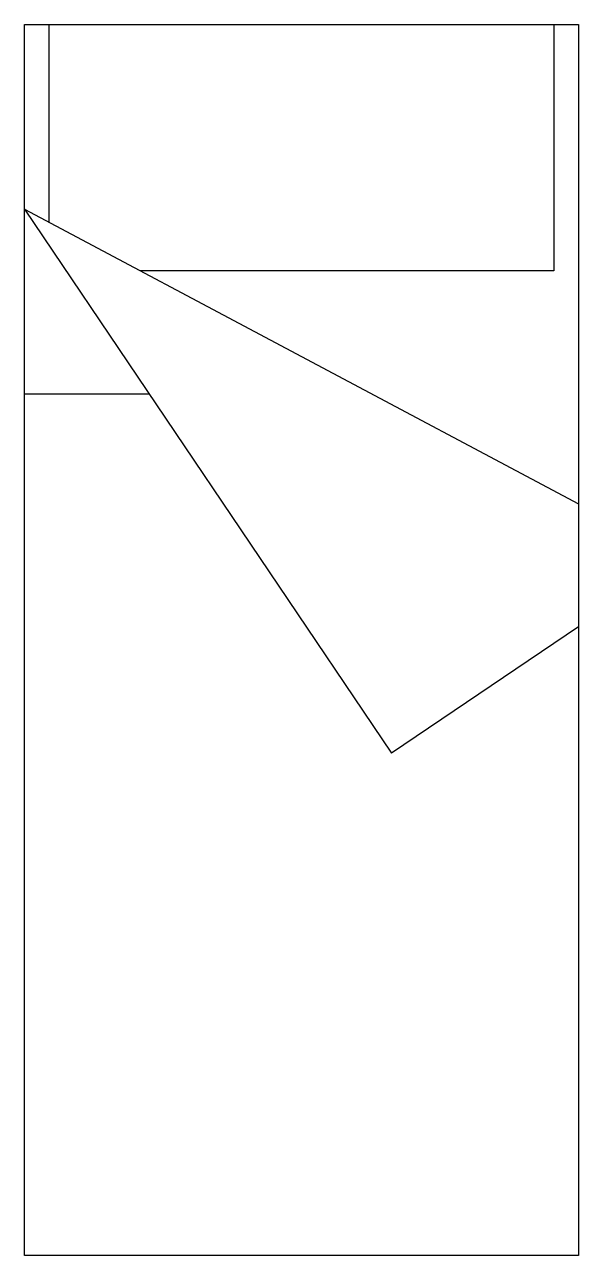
# Model space of a CAD drawing. Extents: x 1003 to 1093, y 343 to 543.
import ezdxf

# ---------------------------------------------------------------- set-up
doc = ezdxf.new("R2010")
doc.units = 0
doc.header["$MEASUREMENT"] = 0
doc.layers.get('0').update_dxf_attribs({"linetype": 'CONTINUOUS'})

msp = doc.modelspace()

# ---------------------------------------------------------------- linework, layer by layer
for p, q in [((1002.65, 543.22), (1092.65, 543.22)), ((1002.65, 343.22), (1002.65, 543.22)), ((1006.65, 511.1), (1006.65, 543.22)), ((1088.65, 543.22), (1088.65, 503.22)), ((1092.65, 543.22), (1092.65, 343.22)), ((1002.65, 513.22), (1092.65, 465.37)), ((1002.65, 513.22), (1062.25, 424.86)), ((1088.65, 503.22), (1021.45, 503.22)), ((1002.65, 483.22), (1022.88, 483.22)), ((1092.65, 445.37), (1062.25, 424.86)), ((1092.65, 343.22), (1002.65, 343.22))]:
    msp.add_line(p, q)

doc.saveas('drawing.dxf')
